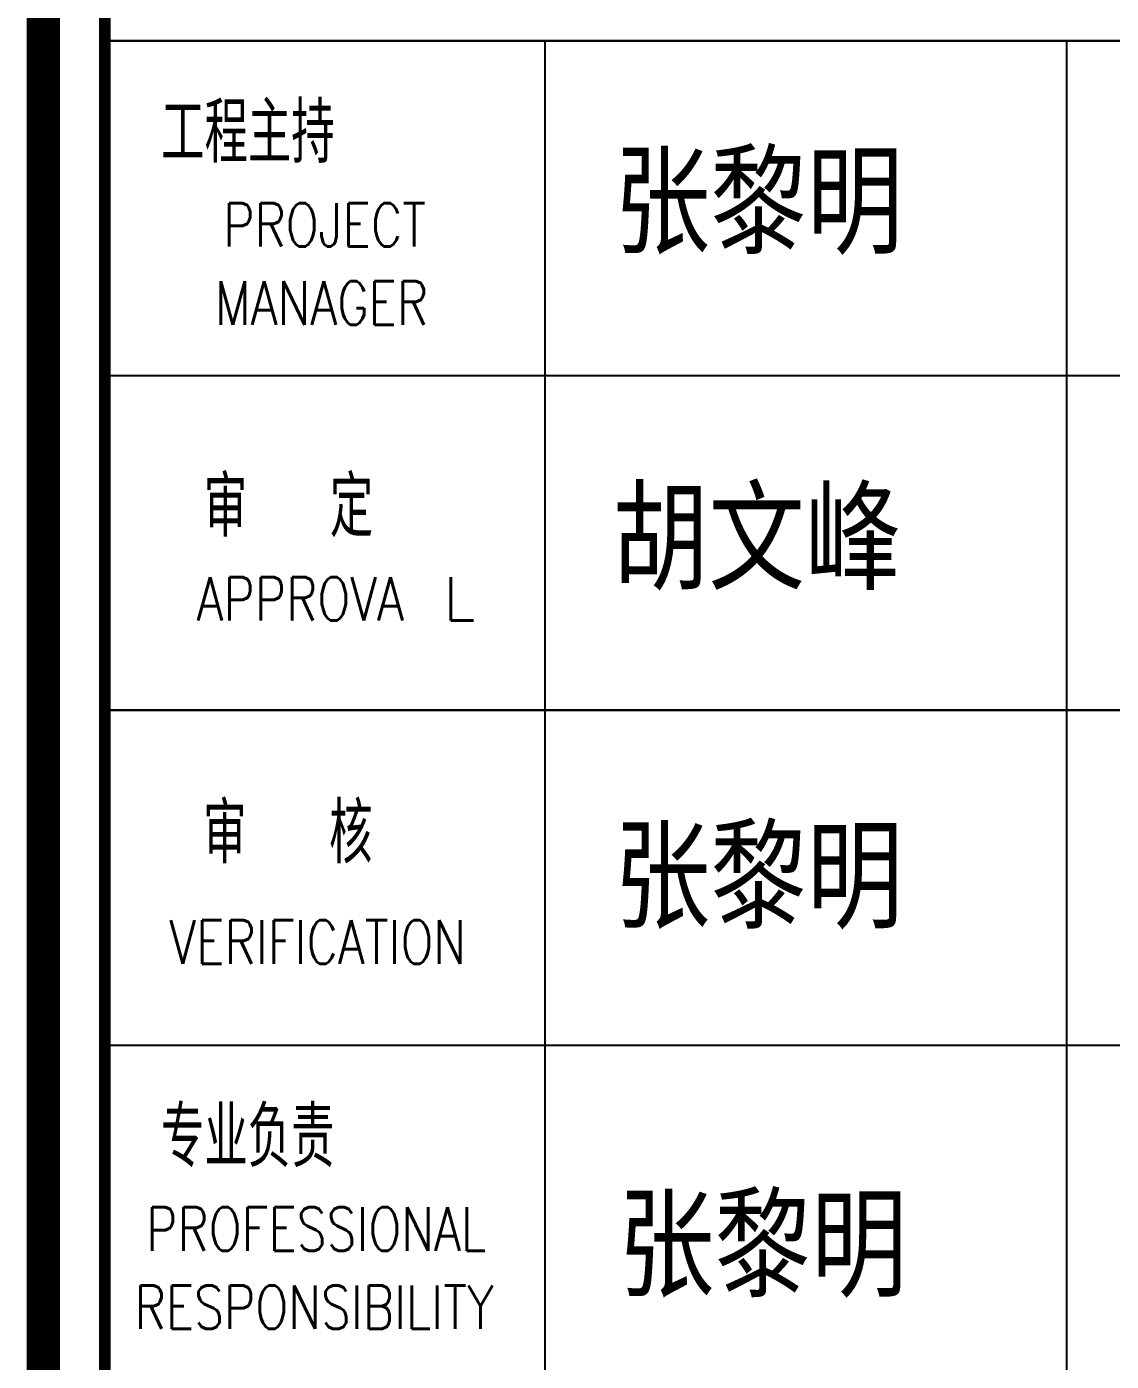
# Model space of a CAD drawing. Header units: inches. Extents: x 0 to 508000, y 0 to 738838.
# Drawn here: x 82579 to 85820, y 86956 to 90943 of the extents above; entities that cross this region are included whole.
import ezdxf

# ---------------------------------------------------------------- set-up
doc = ezdxf.new("R2010")
doc.units = ezdxf.units.IN
doc.header["$LTSCALE"] = 1000
doc.header["$MEASUREMENT"] = 0
doc.layers.get('0').update_dxf_attribs({"true_color": 0xffffff})
doc.layers.add('PUB_TITLE', color=4, linetype='Continuous', true_color=0x00ffff)
doc.layers.add('TK', color=7, linetype='Continuous', true_color=0xffffff)
doc.styles.add('CCIAD-图框(标题项)', font='simhei.ttf', dxfattribs={"height": 0.2, "bigfont": 'gbcbig.shx'})
doc.styles.add('基本字体', font='simplex.shx', dxfattribs={"height": 0.2, "bigfont": 'gbcbig.shx'})

# ---------------------------------------------------------------- blocks, each defined once
blk = doc.blocks.new('DAnoyomous23144')
at = {"layer": 'TK', "style": '基本字体'}
blk.add_text('审  核', height=1.8, dxfattribs=at).set_placement((534.058, 97.056))
at = {"layer": 'TK', "style": '基本字体', "width": 0.8}
blk.add_text('VERIFICATION', height=1.30027, dxfattribs=at).set_placement((533.047, 94.056))
blk = doc.blocks.new('DAnoyomous23148')
at = {"layer": 'TK', "style": '基本字体'}
blk.add_text('专业负责', height=1.8, dxfattribs=at).set_placement((532.799, 87.982))
at = {"layer": 'TK', "style": '基本字体', "width": 0.8}
for s, p in [('PROFESSIONAL', (532.355, 85.482)), ('RESPONSIBILITY', (532.008, 83.149))]:
    blk.add_text(s, height=1.30001, dxfattribs=at).set_placement(p)
blk = doc.blocks.new('DAnoyomous23152')
at = {"layer": 'TK', "style": '基本字体'}
for s, height, p in [('审  定', 1.8, (534.079, 106.806)), ('L', 1.3, (541.242, 104.306))]:
    blk.add_text(s, height=height, dxfattribs=at).set_placement(p)
at = {"layer": 'TK', "style": '基本字体', "width": 0.8}
blk.add_text('APPROVA', height=1.3001, dxfattribs=at).set_placement((533.863, 104.306))
blk = doc.blocks.new('DAnoyomous23156')
at = {"layer": 'TK', "style": '基本字体'}
blk.add_text('工程主持', height=1.8, dxfattribs=at).set_placement((532.804, 117.978))
at = {"layer": 'TK', "style": '基本字体', "width": 0.8}
for s, p in [('PROJECT', (534.657, 115.478)), ('MANAGER', (534.409, 113.144))]:
    blk.add_text(s, height=1.3005, dxfattribs=at).set_placement(p)
blk = doc.blocks.new('CCIAD-TK-A2-图签')
at = {"layer": 'TK', "lineweight": -3}
for p, q in [((531.117, 121.628), (582.187, 121.628)), ((531.117, 121.628), (582.187, 121.628)), ((531.117, 121.628), (582.187, 121.628)), ((582.187, 121.628), (531.117, 121.628)), ((544.265, 121.628), (544.265, 51.628)), ((559.858, 121.628), (559.858, 51.628)), ((531.117, 111.628), (582.187, 111.628)), ((531.117, 111.628), (582.187, 111.628)), ((582.187, 101.628), (531.117, 101.628)), ((531.117, 101.628), (582.187, 101.628)), ((531.117, 101.628), (582.187, 101.628)), ((531.117, 91.628), (582.187, 91.628)), ((531.117, 91.628), (582.187, 91.628))]:
    blk.add_line(p, q, dxfattribs=at)
at = {"layer": 'TK', "lineweight": -3, "const_width": 1}
blk.add_lwpolyline([(529.286, 10.457), (529.286, 410)], dxfattribs=at)
at = {"layer": 'TK', "lineweight": -3, "const_width": 0.347}
blk.add_lwpolyline([(531.117, 185.398), (582.387, 185.398), (582.387, 13.253), (531.117, 13.253)], close=True, dxfattribs=at)
at = {"layer": 'TK'}
for name in ['DAnoyomous23156', 'DAnoyomous23152', 'DAnoyomous23144', 'DAnoyomous23148']:
    blk.add_blockref(name, (0, 0), dxfattribs=at)
blk = doc.blocks.new('+A9S5D+9F')
at = {"layer": 'PUB_TITLE', "style": 'CCIAD-图框(标题项)', "width": 0.8}
for s, p in [('张黎明', (105595.5, 469.3)), ('胡文峰', (105590.1, -534.6)), ('张黎明', (105595.5, -1545.8)), ('张黎明', (105607.9, -2646.5))]:
    blk.add_text(s, height=264, dxfattribs=at).set_placement(p)

msp = doc.modelspace()

# ---------------------------------------------------------------- block references
msp.add_blockref('+A9S5D+9F', (-21262.2, 89823.6))
at = {"layer": 'TK', "xscale": 100, "yscale": 100}
msp.add_blockref('CCIAD-TK-A2-图签', (29700, 78738.4), dxfattribs=at)

doc.saveas('drawing.dxf')
